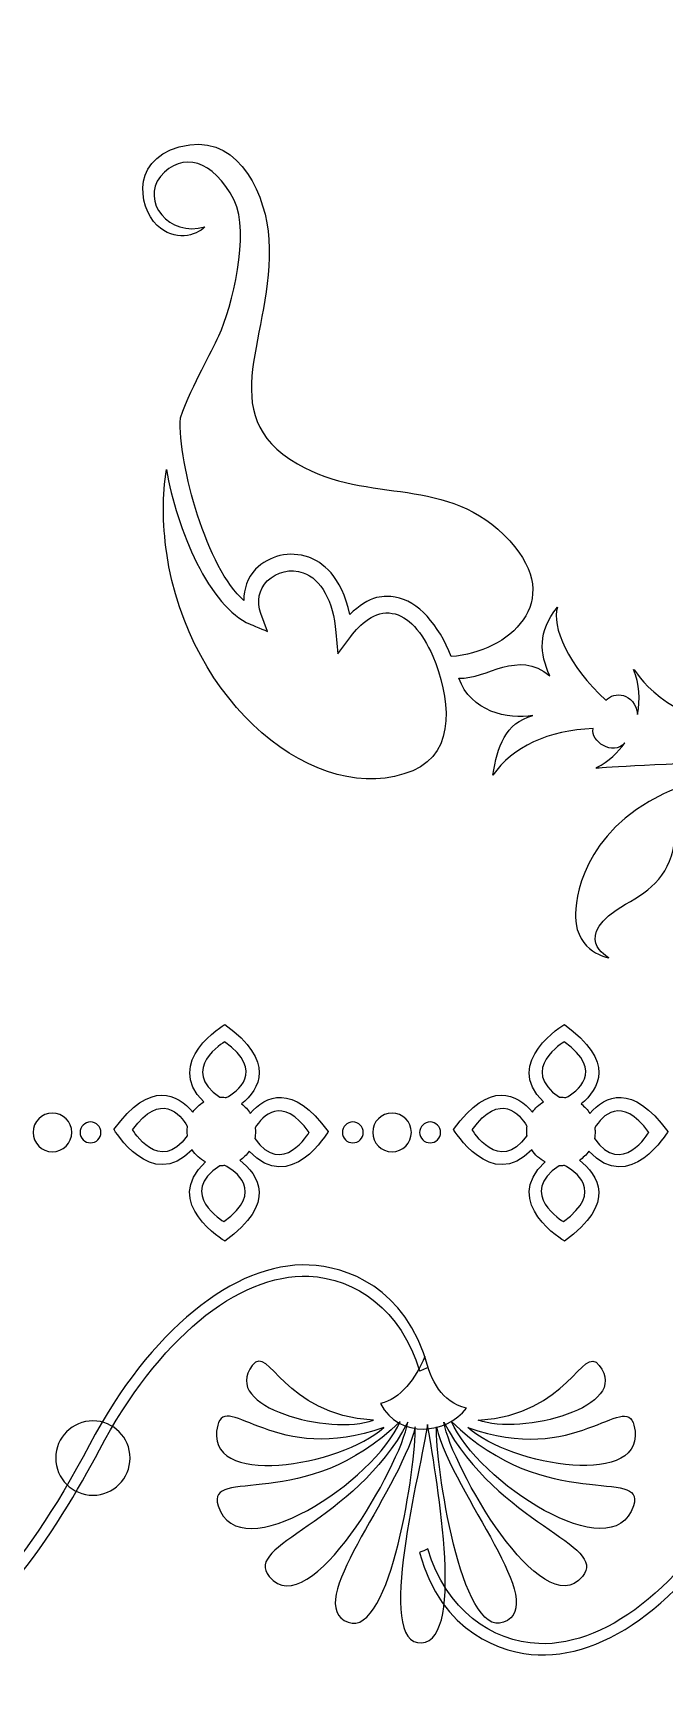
# Model space of a CAD drawing. Header units: millimetres. Extents: x -106 to 106, y -106 to 106.
# Drawn here: x -39.1 to -21.13, y 21.7 to 68.62 of the extents above; entities that cross this region are included whole.
import ezdxf

# ---------------------------------------------------------------- set-up
doc = ezdxf.new("R2010")
doc.units = ezdxf.units.MM
doc.header["$MEASUREMENT"] = 0
doc.layers.add('layer 1', color=7, linetype='Continuous')

msp = doc.modelspace()

# ---------------------------------------------------------------- linework, layer by layer
at = {"layer": 'layer 1', "color": 7}
msp.add_open_spline([(105.6569, -105.6569), (105.6569, -105.6569), (-106.0097, -105.6569), (-106.0097, -105.6569), (-106.0097, -105.6569), (-106.0097, -105.6569), (-106.0097, 106.0097), (-106.0097, 106.0097), (-106.0097, 106.0097), (-106.0097, 106.0097), (105.6569, 106.0097), (105.6569, 106.0097), (105.6569, 106.0097), (105.6569, 106.0097), (105.6569, -105.6569), (105.6569, -105.6569)], degree=3, knots=[0, 0, 0, 0, 0.2, 0.2, 0.2, 0.2, 0.4, 0.4, 0.4, 0.4, 0.6, 0.6, 0.6, 0.6, 1, 1, 1, 1], dxfattribs=at)
at = {"layer": 'layer 1', "color": 250}
for points, knots in [([(-33.1016, 52.4627), (-33.092, 52.79), (-33.0021, 53.1035), (-32.7623, 53.3481), (-32.7623, 53.3481), (-32.569, 53.5417), (-32.3279, 53.6733), (-32.0702, 53.7353), (-32.0702, 53.7353), (-31.8035, 53.798), (-31.5169, 53.7863), (-31.2489, 53.6892), (-31.2489, 53.6892), (-30.8902, 53.5593), (-30.3063, 53.17), (-30.0817, 52.061), (-30.0817, 52.061), (-29.8136, 52.3111), (-29.5508, 52.4848), (-29.3162, 52.5402), (-29.3162, 52.5402), (-29.1184, 52.5874), (-28.94, 52.5833), (-28.7884, 52.5568), (-28.7884, 52.5568), (-28.1366, 52.4445), (-27.5447, 51.7751), (-27.1933, 50.8608), (-27.1933, 50.8608), (-25.5431, 50.9882), (-23.9322, 52.4269), (-25.5262, 54.157), (-25.5262, 54.157), (-27.3025, 56.0846), (-29.508, 55.1595), (-31.5699, 56.3457), (-31.5699, 56.3457), (-34.0452, 57.773), (-32.2273, 59.9792), (-32.3833, 62.7367), (-32.3833, 62.7367), (-32.4536, 63.9487), (-33.1864, 65.6392), (-34.6381, 65.4321), (-34.6381, 65.4321), (-36.3342, 65.1896), (-36.1309, 63.6717), (-35.5635, 63.137), (-35.5635, 63.137), (-35.0691, 62.6685), (-34.4645, 62.8338), (-34.2037, 63.097), (-34.2037, 63.097), (-35.2383, 62.7904), (-36.0303, 63.8302), (-35.4719, 64.5282), (-35.4719, 64.5282), (-34.8586, 65.2585), (-33.9536, 65.0104), (-33.3769, 63.8577), (-33.3769, 63.8577), (-32.9015, 62.9055), (-33.4403, 60.8219), (-33.8079, 59.993), (-33.8079, 59.993), (-34.028, 59.4976), (-34.5217, 58.6963), (-34.9024, 57.6607), (-34.9024, 57.6607), (-34.9751, 56.3074), (-34.1221, 53.3495), (-33.1016, 52.4627)], [0, 0, 0, 0, 0.0526316, 0.0526316, 0.0526316, 0.0526316, 0.1052632, 0.1052632, 0.1052632, 0.1052632, 0.1578947, 0.1578947, 0.1578947, 0.1578947, 0.2105263, 0.2105263, 0.2105263, 0.2105263, 0.2631579, 0.2631579, 0.2631579, 0.2631579, 0.3157895, 0.3157895, 0.3157895, 0.3157895, 0.3684211, 0.3684211, 0.3684211, 0.3684211, 0.4210526, 0.4210526, 0.4210526, 0.4210526, 0.4736842, 0.4736842, 0.4736842, 0.4736842, 0.5263158, 0.5263158, 0.5263158, 0.5263158, 0.5789474, 0.5789474, 0.5789474, 0.5789474, 0.6315789, 0.6315789, 0.6315789, 0.631579, 0.6842105, 0.6842105, 0.6842105, 0.6842105, 0.7368421, 0.7368421, 0.7368421, 0.7368421, 0.7894737, 0.7894737, 0.7894737, 0.7894737, 0.8421053, 0.8421053, 0.8421053, 0.8421053, 0.8947368, 0.8947368, 0.8947368, 0.8947369, 1, 1, 1, 1]), ([(-13.9662, 59.7126), (-15.4235, 59.7357), (-15.7749, 58.5447), (-15.7556, 57.9197), (-15.7556, 57.9197), (-15.7366, 57.3045), (-15.3063, 56.6699), (-14.4623, 56.5817), (-14.4623, 56.5817), (-13.7123, 56.5031), (-12.8951, 57.2549), (-13.2131, 58.01), (-13.2131, 58.01), (-13.6268, 58.9936), (-14.8375, 58.4662), (-14.4447, 57.68), (-14.4447, 57.68), (-14.9939, 57.5291), (-15.2671, 58.1929), (-15.111, 58.5695), (-15.111, 58.5695), (-14.9549, 58.9547), (-14.6046, 59.1907), (-14.1054, 59.1907), (-14.1054, 59.1907), (-13.5824, 59.1907), (-11.6673, 59.355), (-11.9798, 55.2402), (-11.9798, 55.2402), (-12.2598, 51.5474), (-15.7494, 48.9956), (-18.634, 48.9329), (-18.634, 48.9329), (-21.1427, 48.8791), (-21.9657, 50.5245), (-21.9995, 50.4983), (-21.9995, 50.4983), (-21.8341, 50.0766), (-21.8017, 49.6336), (-21.8878, 49.215), (-21.8878, 49.215), (-21.9654, 49.8548), (-22.5707, 49.8741), (-22.7867, 49.6191), (-22.7867, 49.6191), (-23.8564, 50.5824), (-24.3476, 51.7506), (-24.1678, 52.2643), (-24.1678, 52.2643), (-24.7424, 51.5594), (-24.6667, 50.9555), (-24.3866, 50.3178), (-24.3866, 50.3178), (-25.3047, 51.0785), (-26.1639, 50.2193), (-26.9711, 50.2451), (-26.9711, 50.2451), (-26.6586, 49.3077), (-25.5652, 49.0479), (-24.8651, 49.1885), (-24.8651, 49.1885), (-25.6626, 48.9635), (-25.8752, 48.3069), (-26.0089, 47.4849), (-26.0089, 47.4849), (-25.4456, 48.2856), (-24.429, 48.7658), (-23.1491, 48.8109), (-23.1491, 48.8109), (-23.2345, 48.4485), (-22.5903, 48.0189), (-22.2478, 48.4044), (-22.2478, 48.4044), (-22.4456, 48.1302), (-22.7078, 47.8859), (-23.0516, 47.703), (-23.0516, 47.703), (-23.0533, 47.6947), (-23.0571, 47.6878), (-23.0581, 47.6796), (-23.0581, 47.6796), (-23.0581, 47.6796), (-21.4427, 47.8077), (-19.1576, 47.8542), (-19.1576, 47.8542), (-16.7905, 47.9018), (-11.3751, 49.7762), (-11.3531, 55.9161), (-11.3531, 55.9161), (-11.3434, 58.6684), (-12.3997, 59.6874), (-13.9662, 59.7126)], [0, 0, 0, 0, 0.0416667, 0.0416667, 0.0416667, 0.0416667, 0.0833333, 0.0833333, 0.0833333, 0.0833333, 0.125, 0.125, 0.125, 0.125, 0.1666667, 0.1666667, 0.1666667, 0.1666667, 0.2083333, 0.2083333, 0.2083333, 0.2083333, 0.25, 0.25, 0.25, 0.25, 0.2916667, 0.2916667, 0.2916667, 0.2916667, 0.3333333, 0.3333333, 0.3333333, 0.3333333, 0.375, 0.375, 0.375, 0.375, 0.4166667, 0.4166667, 0.4166667, 0.4166667, 0.4583333, 0.4583333, 0.4583333, 0.4583333, 0.5, 0.5, 0.5, 0.5, 0.5416667, 0.5416667, 0.5416667, 0.5416667, 0.5833333, 0.5833333, 0.5833333, 0.5833333, 0.625, 0.625, 0.625, 0.625, 0.6666667, 0.6666667, 0.6666667, 0.6666667, 0.7083333, 0.7083333, 0.7083333, 0.7083333, 0.75, 0.75, 0.75, 0.75, 0.7916667, 0.7916667, 0.7916667, 0.7916667, 0.8333333, 0.8333333, 0.8333333, 0.8333333, 0.875, 0.875, 0.875, 0.875, 0.9166667, 0.9166667, 0.9166667, 0.9166667, 1, 1, 1, 1]), ([(-28.2844, 47.6141), (-27.0066, 48.1446), (-27.2464, 49.768), (-27.7163, 50.8749), (-27.7163, 50.8749), (-28.0287, 51.5697), (-28.4198, 52.0166), (-28.869, 52.0934), (-28.869, 52.0934), (-29.372, 52.1789), (-29.7898, 51.7806), (-30.0527, 51.4313), (-30.0527, 51.4313), (-30.0527, 51.4313), (-30.4214, 50.9389), (-30.4214, 50.9389), (-30.4214, 50.9389), (-30.4214, 50.9389), (-30.4765, 51.5518), (-30.4765, 51.5518), (-30.4765, 51.5518), (-30.5574, 52.4565), (-30.8889, 53.0615), (-31.4087, 53.2475), (-31.4087, 53.2475), (-31.7629, 53.3743), (-32.1625, 53.2834), (-32.4292, 53.0157), (-32.4292, 53.0157), (-32.6727, 52.7697), (-32.7378, 52.4331), (-32.6104, 52.0858), (-32.6104, 52.0858), (-32.6104, 52.0858), (-32.4226, 51.5797), (-32.4226, 51.5797), (-32.4226, 51.5797), (-32.4226, 51.5797), (-32.9211, 51.7861), (-32.9211, 51.7861), (-32.9211, 51.7861), (-34.0535, 52.2581), (-35.024, 54.4833), (-35.2986, 56.1903), (-35.2986, 56.1903), (-35.4226, 55.4634), (-35.4164, 54.6724), (-35.2937, 53.8108), (-35.2937, 53.8108), (-34.6908, 49.5568), (-31.0011, 46.4882), (-28.2844, 47.6141)], [0, 0, 0, 0, 0.0714286, 0.0714286, 0.0714286, 0.0714286, 0.1428571, 0.1428571, 0.1428571, 0.1428572, 0.2142857, 0.2142857, 0.2142857, 0.2142857, 0.2857143, 0.2857143, 0.2857143, 0.2857143, 0.3571429, 0.3571429, 0.3571429, 0.3571429, 0.4285714, 0.4285714, 0.4285714, 0.4285714, 0.5, 0.5, 0.5, 0.5, 0.5714286, 0.5714286, 0.5714286, 0.5714286, 0.6428571, 0.6428571, 0.6428571, 0.6428572, 0.7142857, 0.7142857, 0.7142857, 0.7142857, 0.7857143, 0.7857143, 0.7857143, 0.7857143, 0.8571429, 0.8571429, 0.8571429, 0.8571429, 1, 1, 1, 1]), ([(-19.0629, 47.5889), (-19.0629, 47.5889), (-20.6891, 47.1177), (-20.8157, 45.7355), (-20.8157, 45.7355), (-20.9153, 44.6501), (-21.4954, 44.2284), (-22.2273, 43.8092), (-22.2273, 43.8092), (-23.8388, 42.8883), (-22.7086, 42.2892), (-22.7086, 42.2892), (-22.7086, 42.2892), (-22.7086, 42.2892), (-23.6109, 42.4347), (-23.6548, 43.4304), (-23.6548, 43.4304), (-23.6759, 43.9363), (-23.4519, 45.8571), (-21.151, 46.9511), (-21.151, 46.9511), (-20.2191, 47.3941), (-19.0629, 47.5889), (-19.0629, 47.5889)], [0, 0, 0, 0, 0.1428571, 0.1428571, 0.1428571, 0.1428572, 0.2857143, 0.2857143, 0.2857143, 0.2857143, 0.4285714, 0.4285714, 0.4285714, 0.4285714, 0.5714286, 0.5714286, 0.5714286, 0.5714286, 0.7142857, 0.7142857, 0.7142857, 0.7142857, 1, 1, 1, 1]), ([(-34.5689, 36.8203), (-34.4754, 36.6737), (-34.3425, 36.555), (-34.1867, 36.4749), (-34.1867, 36.4749), (-35.4639, 35.3077), (-33.6375, 34.2215), (-33.6375, 34.2215), (-33.6375, 34.2215), (-32.1255, 35.3113), (-32.6862, 36.1128), (-33.2127, 36.5226), (-33.2127, 36.5226), (-33.1066, 36.5905), (-33.0164, 36.6781), (-32.9439, 36.781), (-32.9439, 36.781), (-31.7765, 35.5122), (-30.6935, 37.3372), (-30.6935, 37.3372), (-30.6935, 37.3372), (-31.7153, 38.753), (-32.4848, 38.3475), (-32.9148, 37.8576), (-32.9148, 37.8576), (-32.979, 37.9622), (-33.0643, 38.0517), (-33.1618, 38.1263), (-33.1618, 38.1263), (-32.6531, 38.5459), (-32.1744, 39.3309), (-33.6375, 40.3875), (-33.6375, 40.3875), (-33.6375, 40.3875), (-35.4109, 39.3319), (-34.2387, 38.1823), (-34.2387, 38.1823), (-34.3613, 38.1093), (-34.4692, 38.0126), (-34.5501, 37.896), (-34.5501, 37.896), (-34.9749, 38.3964), (-35.7549, 38.8418), (-36.7951, 37.4006), (-36.7951, 37.4006), (-36.7951, 37.4006), (-35.7268, 35.605), (-34.5689, 36.8203)], [0, 0, 0, 0, 0.0769231, 0.0769231, 0.0769231, 0.0769231, 0.1538462, 0.1538462, 0.1538462, 0.1538462, 0.2307692, 0.2307692, 0.2307692, 0.2307692, 0.3076923, 0.3076923, 0.3076923, 0.3076923, 0.3846154, 0.3846154, 0.3846154, 0.3846154, 0.4615385, 0.4615385, 0.4615385, 0.4615385, 0.5384615, 0.5384615, 0.5384615, 0.5384615, 0.6153846, 0.6153846, 0.6153846, 0.6153846, 0.6923077, 0.6923077, 0.6923077, 0.6923077, 0.7692308, 0.7692308, 0.7692308, 0.7692308, 0.8461538, 0.8461538, 0.8461538, 0.8461539, 1, 1, 1, 1]), ([(-24.8992, 36.8203), (-24.8058, 36.6737), (-24.6739, 36.555), (-24.517, 36.4749), (-24.517, 36.4749), (-25.7942, 35.3077), (-23.9689, 34.2215), (-23.9689, 34.2215), (-23.9689, 34.2215), (-22.4558, 35.3113), (-23.0177, 36.1128), (-23.543, 36.5226), (-23.543, 36.5226), (-23.4383, 36.5905), (-23.3469, 36.6781), (-23.2741, 36.781), (-23.2741, 36.781), (-22.1069, 35.5122), (-21.024, 37.3372), (-21.024, 37.3372), (-21.024, 37.3372), (-22.0458, 38.753), (-22.8161, 38.3475), (-23.245, 37.8576), (-23.245, 37.8576), (-23.3105, 37.9622), (-23.3937, 38.0517), (-23.4921, 38.1263), (-23.4921, 38.1263), (-22.9836, 38.5459), (-22.5047, 39.3309), (-23.9689, 40.3875), (-23.9689, 40.3875), (-23.9689, 40.3875), (-25.7426, 39.3319), (-24.569, 38.1823), (-24.569, 38.1823), (-24.6925, 38.1093), (-24.8005, 38.0126), (-24.8806, 37.896), (-24.8806, 37.896), (-25.3052, 38.3964), (-26.0852, 38.8418), (-27.1256, 37.4006), (-27.1256, 37.4006), (-27.1256, 37.4006), (-26.058, 35.605), (-24.8992, 36.8203)], [0, 0, 0, 0, 0.0769231, 0.0769231, 0.0769231, 0.0769231, 0.1538462, 0.1538462, 0.1538462, 0.1538462, 0.2307692, 0.2307692, 0.2307692, 0.2307692, 0.3076923, 0.3076923, 0.3076923, 0.3076923, 0.3846154, 0.3846154, 0.3846154, 0.3846154, 0.4615385, 0.4615385, 0.4615385, 0.4615385, 0.5384615, 0.5384615, 0.5384615, 0.5384615, 0.6153846, 0.6153846, 0.6153846, 0.6153846, 0.6923077, 0.6923077, 0.6923077, 0.6923077, 0.7692308, 0.7692308, 0.7692308, 0.7692308, 0.8461538, 0.8461538, 0.8461538, 0.8461539, 1, 1, 1, 1]), ([(-33.6437, 39.8959), (-33.6437, 39.8959), (-33.6437, 39.8959), (-33.6437, 39.8959), (-33.6437, 39.8959), (-32.4612, 39.0413), (-33.2987, 38.467), (-33.5981, 38.306), (-33.5981, 38.306), (-33.6448, 38.3127), (-33.6925, 38.3206), (-33.7433, 38.3206), (-33.7433, 38.3206), (-33.7546, 38.3206), (-33.7672, 38.3175), (-33.7788, 38.3165), (-33.7788, 38.3165), (-34.9675, 39.1107), (-33.6437, 39.8959), (-33.6437, 39.8959)], [0, 0, 0, 0, 0.1666667, 0.1666667, 0.1666667, 0.1666667, 0.3333333, 0.3333333, 0.3333333, 0.3333333, 0.5, 0.5, 0.5, 0.5, 0.6666667, 0.6666667, 0.6666667, 0.6666667, 1, 1, 1, 1]), ([(-23.975, 39.8959), (-23.975, 39.8959), (-23.975, 39.8959), (-23.975, 39.8959), (-23.975, 39.8959), (-22.7913, 39.0413), (-23.6306, 38.467), (-23.9284, 38.306), (-23.9284, 38.306), (-23.9761, 38.3127), (-24.0238, 38.3206), (-24.0736, 38.3206), (-24.0736, 38.3206), (-24.0862, 38.3206), (-24.0977, 38.3175), (-24.1101, 38.3165), (-24.1101, 38.3165), (-25.2981, 39.1107), (-23.975, 39.8959), (-23.975, 39.8959)], [0, 0, 0, 0, 0.1666667, 0.1666667, 0.1666667, 0.1666667, 0.3333333, 0.3333333, 0.3333333, 0.3333333, 0.5, 0.5, 0.5, 0.5, 0.6666667, 0.6666667, 0.6666667, 0.6666667, 1, 1, 1, 1]), ([(-34.7079, 37.4929), (-34.9043, 37.8245), (-35.4608, 38.5053), (-36.2656, 37.3913), (-36.2656, 37.3913), (-36.2656, 37.3913), (-35.4951, 36.0954), (-34.7101, 37.2197), (-34.7101, 37.2197), (-34.7153, 37.2614), (-34.7226, 37.2998), (-34.7226, 37.3424), (-34.7226, 37.3424), (-34.7226, 37.3937), (-34.7153, 37.4424), (-34.7079, 37.4929), (-34.7079, 37.4929), (-34.7079, 37.4929), (-34.7079, 37.4929), (-34.7079, 37.4929)], [0, 0, 0, 0, 0.3333333, 0.3333333, 0.3333333, 0.3333333, 0.5, 0.5, 0.5, 0.5, 0.6666667, 0.6666667, 0.6666667, 0.6666667, 0.8333333, 0.8333333, 0.8333333, 0.8333333, 1, 1, 1, 1]), ([(-25.0386, 37.4929), (-25.2358, 37.8245), (-25.7922, 38.5053), (-26.5961, 37.3913), (-26.5961, 37.3913), (-26.5961, 37.3913), (-25.8256, 36.0954), (-25.0415, 37.2197), (-25.0415, 37.2197), (-25.0468, 37.2614), (-25.053, 37.2998), (-25.053, 37.3424), (-25.053, 37.3424), (-25.053, 37.3937), (-25.0468, 37.4424), (-25.0386, 37.4929), (-25.0386, 37.4929), (-25.0386, 37.4929), (-25.0386, 37.4929), (-25.0386, 37.4929)], [0, 0, 0, 0, 0.3333333, 0.3333333, 0.3333333, 0.3333333, 0.5, 0.5, 0.5, 0.5, 0.6666667, 0.6666667, 0.6666667, 0.6666667, 0.8333333, 0.8333333, 0.8333333, 0.8333333, 1, 1, 1, 1]), ([(-31.2346, 37.3165), (-31.2346, 37.3165), (-31.2346, 37.3165), (-31.2346, 37.3165), (-31.2346, 37.3165), (-31.2346, 37.3165), (-32.003, 36.0231), (-32.7859, 37.1421), (-32.7859, 37.1421), (-32.7726, 37.2063), (-32.7652, 37.273), (-32.7652, 37.3424), (-32.7652, 37.3424), (-32.7652, 37.3787), (-32.7726, 37.4102), (-32.7754, 37.4463), (-32.7754, 37.4463), (-32.5645, 37.7849), (-32.0176, 38.4006), (-31.2346, 37.3165)], [0, 0, 0, 0, 0.1666667, 0.1666667, 0.1666667, 0.1666667, 0.3333333, 0.3333333, 0.3333333, 0.3333333, 0.5, 0.5, 0.5, 0.5, 0.6666667, 0.6666667, 0.6666667, 0.6666667, 1, 1, 1, 1]), ([(-21.5661, 37.3165), (-21.5661, 37.3165), (-21.5661, 37.3165), (-21.5661, 37.3165), (-21.5661, 37.3165), (-21.5661, 37.3165), (-22.3342, 36.0231), (-23.1164, 37.1421), (-23.1164, 37.1421), (-23.1028, 37.2063), (-23.0955, 37.273), (-23.0955, 37.3424), (-23.0955, 37.3424), (-23.0955, 37.3787), (-23.1019, 37.4102), (-23.106, 37.4463), (-23.106, 37.4463), (-22.8964, 37.7849), (-22.3492, 38.4006), (-21.5661, 37.3165)], [0, 0, 0, 0, 0.1666667, 0.1666667, 0.1666667, 0.1666667, 0.3333333, 0.3333333, 0.3333333, 0.3333333, 0.5, 0.5, 0.5, 0.5, 0.6666667, 0.6666667, 0.6666667, 0.6666667, 1, 1, 1, 1]), ([(-39.0983, 37.3153), (-39.0983, 37.6192), (-38.8512, 37.8662), (-38.5471, 37.8662), (-38.5471, 37.8662), (-38.2428, 37.8662), (-37.9966, 37.6192), (-37.9966, 37.3153), (-37.9966, 37.3153), (-37.9966, 37.0111), (-38.2428, 36.7646), (-38.5471, 36.7646), (-38.5471, 36.7646), (-38.8512, 36.7646), (-39.0983, 37.0111), (-39.0983, 37.3153)], [0, 0, 0, 0, 0.2, 0.2, 0.2, 0.2, 0.4, 0.4, 0.4, 0.4, 0.6, 0.6, 0.6, 0.6, 1, 1, 1, 1]), ([(-37.7608, 37.3153), (-37.7608, 37.4783), (-37.6269, 37.6123), (-37.4617, 37.6123), (-37.4617, 37.6123), (-37.2979, 37.6123), (-37.1649, 37.4783), (-37.1649, 37.3153), (-37.1649, 37.3153), (-37.1649, 37.1505), (-37.2979, 37.0184), (-37.4617, 37.0184), (-37.4617, 37.0184), (-37.6269, 37.0184), (-37.7608, 37.1505), (-37.7608, 37.3153)], [0, 0, 0, 0, 0.2, 0.2, 0.2, 0.2, 0.4, 0.4, 0.4, 0.4, 0.6, 0.6, 0.6, 0.6, 1, 1, 1, 1]), ([(-30.2916, 37.3153), (-30.2916, 37.4783), (-30.1587, 37.6123), (-29.9936, 37.6123), (-29.9936, 37.6123), (-29.8286, 37.6123), (-29.6957, 37.4783), (-29.6957, 37.3153), (-29.6957, 37.3153), (-29.6957, 37.1505), (-29.8286, 37.0184), (-29.9936, 37.0184), (-29.9936, 37.0184), (-30.1587, 37.0184), (-30.2916, 37.1505), (-30.2916, 37.3153)], [0, 0, 0, 0, 0.2, 0.2, 0.2, 0.2, 0.4, 0.4, 0.4, 0.4, 0.6, 0.6, 0.6, 0.6, 1, 1, 1, 1]), ([(-29.4288, 37.3153), (-29.4288, 37.6192), (-29.1818, 37.8662), (-28.8772, 37.8662), (-28.8772, 37.8662), (-28.573, 37.8662), (-28.3271, 37.6192), (-28.3271, 37.3153), (-28.3271, 37.3153), (-28.3271, 37.0111), (-28.573, 36.7646), (-28.8772, 36.7646), (-28.8772, 36.7646), (-29.1818, 36.7646), (-29.4288, 37.0111), (-29.4288, 37.3153)], [0, 0, 0, 0, 0.2, 0.2, 0.2, 0.2, 0.4, 0.4, 0.4, 0.4, 0.6, 0.6, 0.6, 0.6, 1, 1, 1, 1]), ([(-28.0913, 37.3153), (-28.0913, 37.4783), (-27.9572, 37.6123), (-27.7934, 37.6123), (-27.7934, 37.6123), (-27.6282, 37.6123), (-27.4953, 37.4783), (-27.4953, 37.3153), (-27.4953, 37.3153), (-27.4953, 37.1505), (-27.6282, 37.0184), (-27.7934, 37.0184), (-27.7934, 37.0184), (-27.9572, 37.0184), (-28.0913, 37.1505), (-28.0913, 37.3153)], [0, 0, 0, 0, 0.2, 0.2, 0.2, 0.2, 0.4, 0.4, 0.4, 0.4, 0.6, 0.6, 0.6, 0.6, 1, 1, 1, 1]), ([(-33.6685, 34.7765), (-33.6685, 34.7765), (-33.6685, 34.7765), (-33.6685, 34.7765), (-33.6685, 34.7765), (-33.6685, 34.7765), (-35.009, 35.5699), (-33.7837, 36.3684), (-33.7837, 36.3684), (-33.7693, 36.3667), (-33.7571, 36.3641), (-33.7433, 36.3641), (-33.7433, 36.3641), (-33.7081, 36.3641), (-33.6739, 36.3704), (-33.6393, 36.3747), (-33.6393, 36.3747), (-33.359, 36.2265), (-32.4622, 35.6446), (-33.6685, 34.7765)], [0, 0, 0, 0, 0.1666667, 0.1666667, 0.1666667, 0.1666667, 0.3333333, 0.3333333, 0.3333333, 0.3333333, 0.5, 0.5, 0.5, 0.5, 0.6666667, 0.6666667, 0.6666667, 0.6666667, 1, 1, 1, 1]), ([(-23.999, 34.7765), (-23.999, 34.7765), (-23.999, 34.7765), (-23.999, 34.7765), (-23.999, 34.7765), (-23.999, 34.7765), (-25.3397, 35.5699), (-24.1141, 36.3684), (-24.1141, 36.3684), (-24.1008, 36.3667), (-24.0882, 36.3641), (-24.0736, 36.3641), (-24.0736, 36.3641), (-24.0384, 36.3641), (-24.0052, 36.3704), (-23.9711, 36.3747), (-23.9711, 36.3747), (-23.6907, 36.2265), (-22.7924, 35.6446), (-23.999, 34.7765)], [0, 0, 0, 0, 0.1666667, 0.1666667, 0.1666667, 0.1666667, 0.3333333, 0.3333333, 0.3333333, 0.3333333, 0.5, 0.5, 0.5, 0.5, 0.6666667, 0.6666667, 0.6666667, 0.6666667, 1, 1, 1, 1]), ([(-42.8365, 22.4399), (-44.1178, 22.4351), (-45.0301, 23.1799), (-45.6792, 25.3619), (-45.6792, 25.3619), (-45.6792, 25.3619), (-45.3799, 25.4747), (-45.3799, 25.4747), (-45.3799, 25.4747), (-44.8503, 23.494), (-43.9068, 22.824), (-42.9422, 22.7634), (-42.9422, 22.7634), (-41.4283, 22.6585), (-39.4415, 24.7304), (-37.4922, 28.423), (-37.4922, 28.423), (-35.7798, 31.6661), (-33.3779, 33.6253), (-31.237, 33.5397), (-31.237, 33.5397), (-30.2146, 33.4984), (-28.479, 32.9384), (-27.853, 30.6276), (-27.853, 30.6276), (-27.853, 30.6276), (-28.0932, 30.5235), (-28.0932, 30.5235), (-28.0932, 30.5235), (-28.6127, 32.2651), (-29.9165, 33.1652), (-31.2497, 33.22), (-31.2497, 33.22), (-33.2758, 33.3016), (-35.5554, 31.4082), (-37.2094, 28.2745), (-37.2094, 28.2745), (-38.3692, 26.0783), (-40.6242, 22.4399), (-42.8365, 22.4399)], [0, 0, 0, 0, 0.0909091, 0.0909091, 0.0909091, 0.0909091, 0.1818182, 0.1818182, 0.1818182, 0.1818182, 0.2727273, 0.2727273, 0.2727273, 0.2727273, 0.3636364, 0.3636364, 0.3636364, 0.3636364, 0.4545455, 0.4545455, 0.4545455, 0.4545455, 0.5454545, 0.5454545, 0.5454545, 0.5454546, 0.6363636, 0.6363636, 0.6363636, 0.6363636, 0.7272727, 0.7272727, 0.7272727, 0.7272727, 0.8181818, 0.8181818, 0.8181818, 0.8181818, 1, 1, 1, 1]), ([(-13.1128, 33.5423), (-11.8314, 33.5483), (-10.9192, 32.8019), (-10.2698, 30.62), (-10.2698, 30.62), (-10.2698, 30.62), (-10.5688, 30.5078), (-10.5688, 30.5078), (-10.5688, 30.5078), (-11.099, 32.4887), (-12.0423, 33.1578), (-13.0071, 33.2186), (-13.0071, 33.2186), (-14.5212, 33.3242), (-16.5077, 31.2514), (-18.4567, 27.5586), (-18.4567, 27.5586), (-20.1696, 24.3156), (-22.5715, 22.3569), (-24.7125, 22.4425), (-24.7125, 22.4425), (-25.7341, 22.484), (-27.4703, 23.0435), (-28.0959, 25.356), (-28.0959, 25.356), (-28.0959, 25.356), (-27.856, 25.4587), (-27.856, 25.4587), (-27.856, 25.4587), (-27.3369, 23.7168), (-26.0333, 22.8166), (-24.6992, 22.7617), (-24.6992, 22.7617), (-22.674, 22.6814), (-20.3944, 24.5745), (-18.7399, 27.7085), (-18.7399, 27.7085), (-17.5805, 29.9053), (-15.3251, 33.5423), (-13.1128, 33.5423)], [0, 0, 0, 0, 0.0909091, 0.0909091, 0.0909091, 0.0909091, 0.1818182, 0.1818182, 0.1818182, 0.1818182, 0.2727273, 0.2727273, 0.2727273, 0.2727273, 0.3636364, 0.3636364, 0.3636364, 0.3636364, 0.4545455, 0.4545455, 0.4545455, 0.4545455, 0.5454545, 0.5454545, 0.5454545, 0.5454546, 0.6363636, 0.6363636, 0.6363636, 0.6363636, 0.7272727, 0.7272727, 0.7272727, 0.7272727, 0.8181818, 0.8181818, 0.8181818, 0.8181818, 1, 1, 1, 1]), ([(-29.4052, 29.1198), (-30.6358, 28.6879), (-33.7876, 29.4855), (-32.8553, 30.682), (-32.8553, 30.682), (-32.3628, 31.3148), (-32.0116, 29.2781), (-29.4052, 29.1198)], [0, 0, 0, 0, 0.3333333, 0.3333333, 0.3333333, 0.3333333, 1, 1, 1, 1]), ([(-26.4249, 29.1198), (-25.1938, 28.6879), (-22.0431, 29.4855), (-22.975, 30.682), (-22.975, 30.682), (-23.4673, 31.3148), (-23.8181, 29.2781), (-26.4249, 29.1198)], [0, 0, 0, 0, 0.3333333, 0.3333333, 0.3333333, 0.3333333, 1, 1, 1, 1]), ([(-29.2099, 29.5956), (-28.6464, 29.7248), (-28.1898, 30.3115), (-27.9455, 30.9381), (-27.9455, 30.9381), (-27.7557, 30.2345), (-27.4751, 29.6469), (-26.7606, 29.4686), (-26.7606, 29.4686), (-27.3022, 28.7258), (-28.6743, 28.576), (-29.2099, 29.5956)], [0, 0, 0, 0, 0.5, 0.5, 0.5, 0.5, 0.75, 0.75, 0.75, 0.75, 1, 1, 1, 1]), ([(-29.1137, 28.9172), (-30.3047, 27.8076), (-34.3088, 27.1452), (-33.8406, 28.9794), (-33.8406, 28.9794), (-33.5934, 29.9494), (-32.1732, 27.7955), (-29.1137, 28.9172)], [0, 0, 0, 0, 0.3333333, 0.3333333, 0.3333333, 0.3333333, 1, 1, 1, 1]), ([(-26.7165, 28.9172), (-25.5259, 27.8076), (-21.5213, 27.1452), (-21.9896, 28.9794), (-21.9896, 28.9794), (-22.2368, 29.9494), (-23.6566, 27.7955), (-26.7165, 28.9172)], [0, 0, 0, 0, 0.3333333, 0.3333333, 0.3333333, 0.3333333, 1, 1, 1, 1]), ([(-36.3361, 28.0458), (-36.3361, 27.4613), (-36.8099, 26.9875), (-37.3944, 26.9875), (-37.3944, 26.9875), (-37.9788, 26.9875), (-38.4527, 27.4613), (-38.4527, 28.0458), (-38.4527, 28.0458), (-38.4527, 28.6302), (-37.9788, 29.1041), (-37.3944, 29.1041), (-37.3944, 29.1041), (-36.8099, 29.1041), (-36.3361, 28.6302), (-36.3361, 28.0458)], [0, 0, 0, 0, 0.2, 0.2, 0.2, 0.2, 0.4, 0.4, 0.4, 0.4, 0.6, 0.6, 0.6, 0.6, 1, 1, 1, 1]), ([(-28.6485, 29.0857), (-29.3634, 27.4014), (-33.2413, 24.8246), (-33.8282, 26.6877), (-33.8282, 26.6877), (-34.1874, 27.8282), (-31.3533, 26.4316), (-28.6485, 29.0857)], [0, 0, 0, 0, 0.3333333, 0.3333333, 0.3333333, 0.3333333, 1, 1, 1, 1]), ([(-28.4266, 29.0673), (-28.6485, 27.81), (-31.2177, 23.284), (-32.3739, 24.6715), (-32.3739, 24.6715), (-33.1397, 25.5901), (-29.9752, 26.1524), (-28.4266, 29.0673)], [0, 0, 0, 0, 0.3333333, 0.3333333, 0.3333333, 0.3333333, 1, 1, 1, 1]), ([(-28.2155, 28.9332), (-28.1898, 27.9125), (-28.9086, 22.9109), (-30.1285, 23.3705), (-30.1285, 23.3705), (-31.4652, 23.8741), (-28.725, 26.9426), (-28.2155, 28.9332)], [0, 0, 0, 0, 0.3333333, 0.3333333, 0.3333333, 0.3333333, 1, 1, 1, 1]), ([(-27.8661, 29.0006), (-27.6785, 27.8067), (-26.7351, 22.862), (-28.0362, 22.7842), (-28.0362, 22.7842), (-29.3983, 22.7012), (-28.0362, 27.8067), (-27.8661, 29.0006)], [0, 0, 0, 0, 0.3333333, 0.3333333, 0.3333333, 0.3333333, 1, 1, 1, 1]), ([(-27.6151, 28.9332), (-27.6401, 27.9125), (-26.9217, 22.9109), (-25.7021, 23.3705), (-25.7021, 23.3705), (-24.3647, 23.8741), (-27.1051, 26.9426), (-27.6151, 28.9332)], [0, 0, 0, 0, 0.3333333, 0.3333333, 0.3333333, 0.3333333, 1, 1, 1, 1]), ([(-27.4036, 29.0673), (-27.1814, 27.81), (-24.6119, 23.284), (-23.4564, 24.6715), (-23.4564, 24.6715), (-22.6914, 25.5901), (-25.8547, 26.1524), (-27.4036, 29.0673)], [0, 0, 0, 0, 0.3333333, 0.3333333, 0.3333333, 0.3333333, 1, 1, 1, 1]), ([(-27.1814, 29.0857), (-26.4664, 27.4014), (-22.5889, 24.8246), (-22.0022, 26.6877), (-22.0022, 26.6877), (-21.6424, 27.8282), (-24.4772, 26.4316), (-27.1814, 29.0857)], [0, 0, 0, 0, 0.3333333, 0.3333333, 0.3333333, 0.3333333, 1, 1, 1, 1])]:
    msp.add_open_spline(points, degree=3, knots=knots, dxfattribs=at)

doc.saveas('drawing.dxf')
